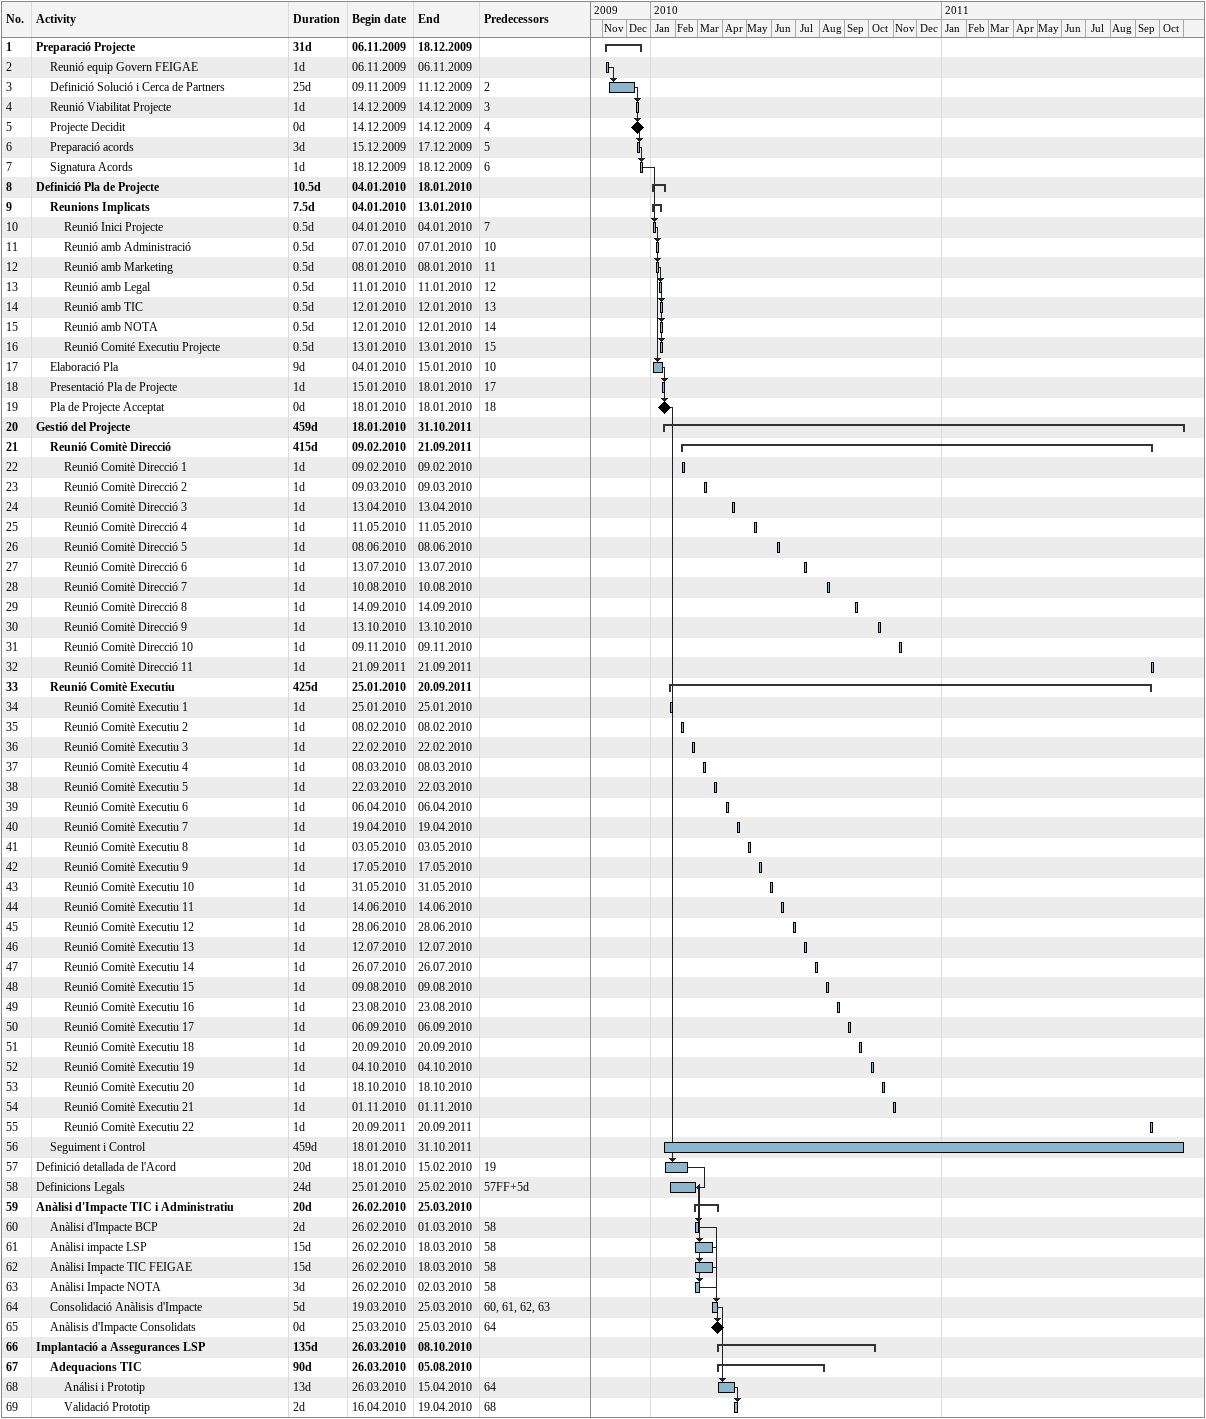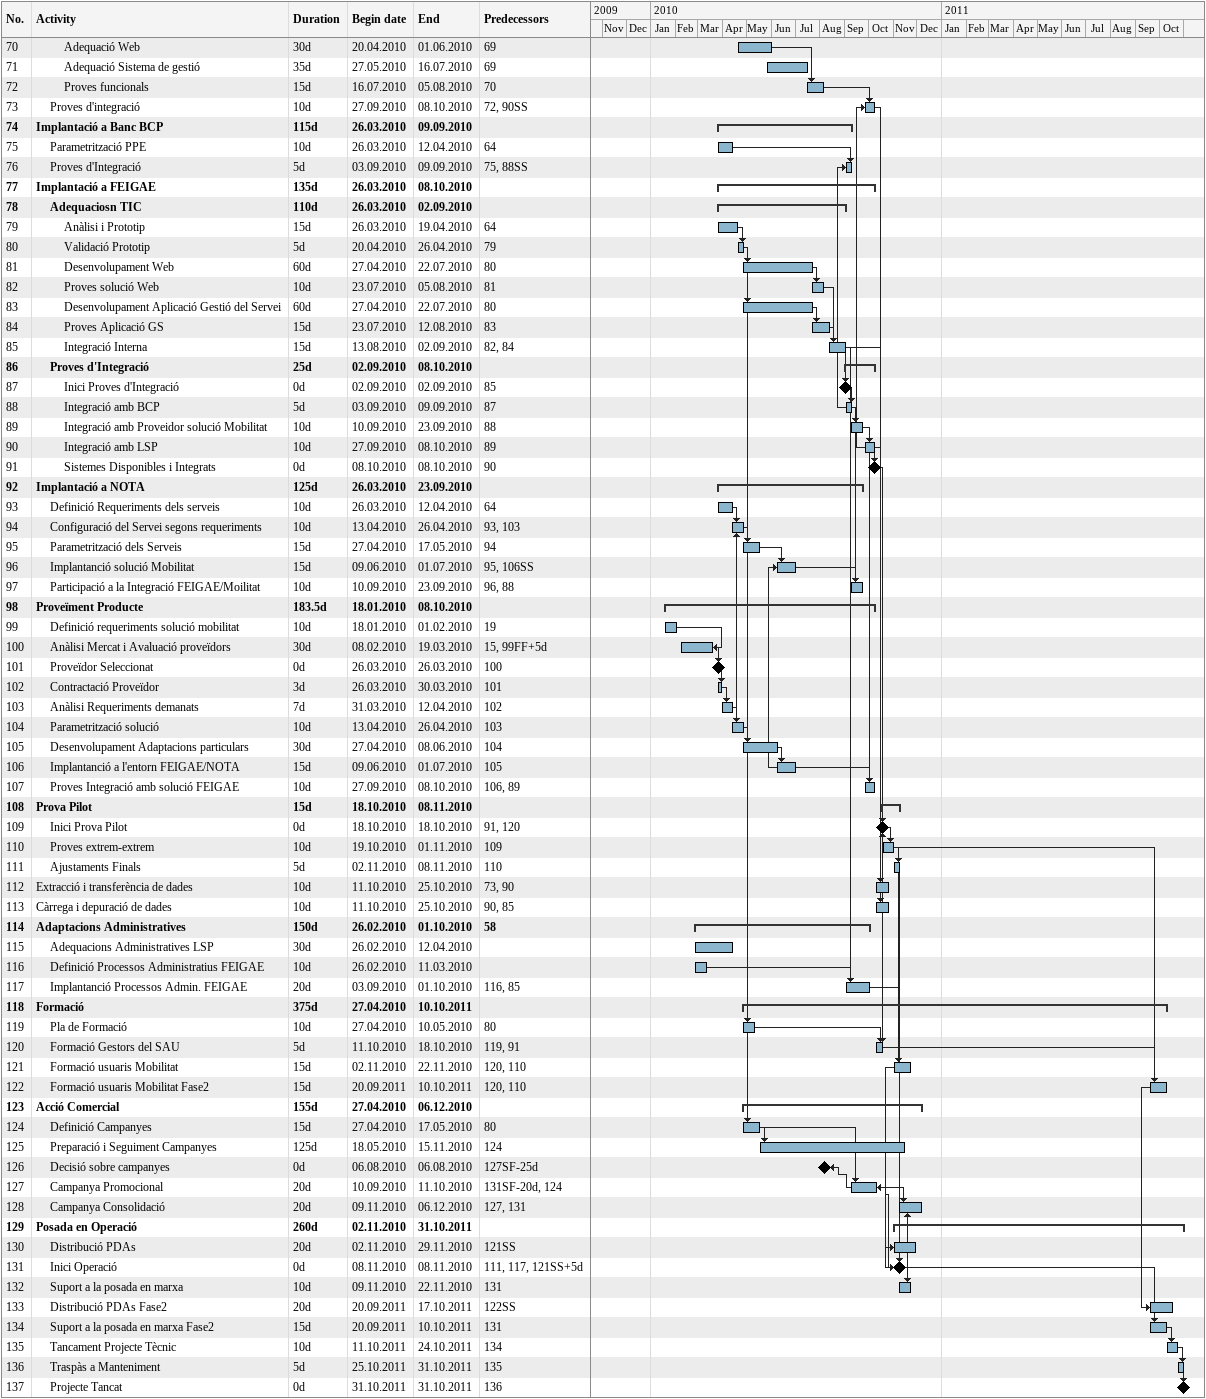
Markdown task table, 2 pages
| ID | Level | Task | Duration | Start | Finish | Predecessors |
|---|---|---|---|---|---|---|
| 1 | 1 | **Preparació Projecte** | 31d | 2009-11-06 | 2009-12-18 |  |
| 2 | 2 | Reunió equip Govern FEIGAE | 1d | 2009-11-06 | 2009-11-06 |  |
| 3 | 2 | Definició Solució i Cerca de Partners | 25d | 2009-11-09 | 2009-12-11 | 2 |
| 4 | 2 | Reunió Viabilitat Projecte | 1d | 2009-12-14 | 2009-12-14 | 3 |
| 5 | 2 | Projecte Decidit | 0d | 2009-12-14 | 2009-12-14 | 4 |
| 6 | 2 | Preparació acords | 3d | 2009-12-15 | 2009-12-17 | 5 |
| 7 | 2 | Signatura Acords | 1d | 2009-12-18 | 2009-12-18 | 6 |
| 8 | 1 | **Definició Pla de Projecte** | 10.5d | 2010-01-04 | 2010-01-18 |  |
| 9 | 2 | **Reunions Implicats** | 7.5d | 2010-01-04 | 2010-01-13 |  |
| 10 | 3 | Reunió Inici Projecte | 0.5d | 2010-01-04 | 2010-01-04 | 7 |
| 11 | 3 | Reunió amb Administració | 0.5d | 2010-01-07 | 2010-01-07 | 10 |
| 12 | 3 | Reunió amb Marketing | 0.5d | 2010-01-08 | 2010-01-08 | 11 |
| 13 | 3 | Reunió amb Legal | 0.5d | 2010-01-11 | 2010-01-11 | 12 |
| 14 | 3 | Reunió amb TIC | 0.5d | 2010-01-12 | 2010-01-12 | 13 |
| 15 | 3 | Reunió amb NOTA | 0.5d | 2010-01-12 | 2010-01-12 | 14 |
| 16 | 3 | Reunió Comité Executiu Projecte | 0.5d | 2010-01-13 | 2010-01-13 | 15 |
| 17 | 2 | Elaboració Pla | 9d | 2010-01-04 | 2010-01-15 | 10 |
| 18 | 2 | Presentació Pla de Projecte | 1d | 2010-01-15 | 2010-01-18 | 17 |
| 19 | 2 | Pla de Projecte Acceptat | 0d | 2010-01-18 | 2010-01-18 | 18 |
| 20 | 1 | **Gestió del Projecte** | 459d | 2010-01-18 | 2011-10-31 |  |
| 21 | 2 | **Reunió Comitè Direcció** | 415d | 2010-02-09 | 2011-09-21 |  |
| 22 | 3 | Reunió Comitè Direcció 1 | 1d | 2010-02-09 | 2010-02-09 |  |
| 23 | 3 | Reunió Comitè Direcció 2 | 1d | 2010-03-09 | 2010-03-09 |  |
| 24 | 3 | Reunió Comitè Direcció 3 | 1d | 2010-04-13 | 2010-04-13 |  |
| 25 | 3 | Reunió Comitè Direcció 4 | 1d | 2010-05-11 | 2010-05-11 |  |
| 26 | 3 | Reunió Comitè Direcció 5 | 1d | 2010-06-08 | 2010-06-08 |  |
| 27 | 3 | Reunió Comitè Direcció 6 | 1d | 2010-07-13 | 2010-07-13 |  |
| 28 | 3 | Reunió Comitè Direcció 7 | 1d | 2010-08-10 | 2010-08-10 |  |
| 29 | 3 | Reunió Comitè Direcció 8 | 1d | 2010-09-14 | 2010-09-14 |  |
| 30 | 3 | Reunió Comitè Direcció 9 | 1d | 2010-10-13 | 2010-10-13 |  |
| 31 | 3 | Reunió Comitè Direcció 10 | 1d | 2010-11-09 | 2010-11-09 |  |
| 32 | 3 | Reunió Comitè Direcció 11 | 1d | 2011-09-21 | 2011-09-21 |  |
| 33 | 2 | **Reunió Comitè Executiu** | 425d | 2010-01-25 | 2011-09-20 |  |
| 34 | 3 | Reunió Comitè Executiu 1 | 1d | 2010-01-25 | 2010-01-25 |  |
| 35 | 3 | Reunió Comitè Executiu 2 | 1d | 2010-02-08 | 2010-02-08 |  |
| 36 | 3 | Reunió Comitè Executiu 3 | 1d | 2010-02-22 | 2010-02-22 |  |
| 37 | 3 | Reunió Comitè Executiu 4 | 1d | 2010-03-08 | 2010-03-08 |  |
| 38 | 3 | Reunió Comitè Executiu 5 | 1d | 2010-03-22 | 2010-03-22 |  |
| 39 | 3 | Reunió Comitè Executiu 6 | 1d | 2010-04-06 | 2010-04-06 |  |
| 40 | 3 | Reunió Comitè Executiu 7 | 1d | 2010-04-19 | 2010-04-19 |  |
| 41 | 3 | Reunió Comitè Executiu 8 | 1d | 2010-05-03 | 2010-05-03 |  |
| 42 | 3 | Reunió Comitè Executiu 9 | 1d | 2010-05-17 | 2010-05-17 |  |
| 43 | 3 | Reunió Comitè Executiu 10 | 1d | 2010-05-31 | 2010-05-31 |  |
| 44 | 3 | Reunió Comitè Executiu 11 | 1d | 2010-06-14 | 2010-06-14 |  |
| 45 | 3 | Reunió Comitè Executiu 12 | 1d | 2010-06-28 | 2010-06-28 |  |
| 46 | 3 | Reunió Comitè Executiu 13 | 1d | 2010-07-12 | 2010-07-12 |  |
| 47 | 3 | Reunió Comitè Executiu 14 | 1d | 2010-07-26 | 2010-07-26 |  |
| 48 | 3 | Reunió Comitè Executiu 15 | 1d | 2010-08-09 | 2010-08-09 |  |
| 49 | 3 | Reunió Comitè Executiu 16 | 1d | 2010-08-23 | 2010-08-23 |  |
| 50 | 3 | Reunió Comitè Executiu 17 | 1d | 2010-09-06 | 2010-09-06 |  |
| 51 | 3 | Reunió Comitè Executiu 18 | 1d | 2010-09-20 | 2010-09-20 |  |
| 52 | 3 | Reunió Comitè Executiu 19 | 1d | 2010-10-04 | 2010-10-04 |  |
| 53 | 3 | Reunió Comitè Executiu 20 | 1d | 2010-10-18 | 2010-10-18 |  |
| 54 | 3 | Reunió Comitè Executiu 21 | 1d | 2010-11-01 | 2010-11-01 |  |
| 55 | 3 | Reunió Comitè Executiu 22 | 1d | 2011-09-20 | 2011-09-20 |  |
| 56 | 2 | Seguiment i Control | 459d | 2010-01-18 | 2011-10-31 |  |
| 57 | 1 | Definició detallada de l'Acord | 20d | 2010-01-18 | 2010-02-15 | 19 |
| 58 | 1 | Definicions Legals | 24d | 2010-01-25 | 2010-02-25 | 57FF+5d |
| 59 | 1 | **Anàlisi d'Impacte TIC i Administratiu** | 20d | 2010-02-26 | 2010-03-25 |  |
| 60 | 2 | Anàlisi d'Impacte BCP | 2d | 2010-02-26 | 2010-03-01 | 58 |
| 61 | 2 | Anàlisi impacte LSP | 15d | 2010-02-26 | 2010-03-18 | 58 |
| 62 | 2 | Anàlisi Impacte TIC FEIGAE | 15d | 2010-02-26 | 2010-03-18 | 58 |
| 63 | 2 | Anàlisi Impacte NOTA | 3d | 2010-02-26 | 2010-03-02 | 58 |
| 64 | 2 | Consolidació Anàlisis d'Impacte | 5d | 2010-03-19 | 2010-03-25 | 60, 61, 62, 63 |
| 65 | 2 | Anàlisis d'Impacte Consolidats | 0d | 2010-03-25 | 2010-03-25 | 64 |
| 66 | 1 | **Implantació a Assegurances LSP** | 135d | 2010-03-26 | 2010-10-08 |  |
| 67 | 2 | **Adequacions TIC** | 90d | 2010-03-26 | 2010-08-05 |  |
| 68 | 3 | Análisi i Prototip | 13d | 2010-03-26 | 2010-04-15 | 64 |
| 69 | 3 | Validació Prototip | 2d | 2010-04-16 | 2010-04-19 | 68 |
| 70 | 3 | Adequació Web | 30d | 2010-04-20 | 2010-06-01 | 69 |
| 71 | 3 | Adequació Sistema de gestió | 35d | 2010-05-27 | 2010-07-16 | 69 |
| 72 | 3 | Proves funcionals | 15d | 2010-07-16 | 2010-08-05 | 70 |
| 73 | 2 | Proves d'integració | 10d | 2010-09-27 | 2010-10-08 | 72, 90SS |
| 74 | 1 | **Implantació a Banc BCP** | 115d | 2010-03-26 | 2010-09-09 |  |
| 75 | 2 | Parametrització PPE | 10d | 2010-03-26 | 2010-04-12 | 64 |
| 76 | 2 | Proves d'Integració | 5d | 2010-09-03 | 2010-09-09 | 75, 88SS |
| 77 | 1 | **Implantació a FEIGAE** | 135d | 2010-03-26 | 2010-10-08 |  |
| 78 | 2 | **Adequaciosn TIC** | 110d | 2010-03-26 | 2010-09-02 |  |
| 79 | 3 | Anàlisi i Prototip | 15d | 2010-03-26 | 2010-04-19 | 64 |
| 80 | 3 | Validació Prototip | 5d | 2010-04-20 | 2010-04-26 | 79 |
| 81 | 3 | Desenvolupament Web | 60d | 2010-04-27 | 2010-07-22 | 80 |
| 82 | 3 | Proves solució Web | 10d | 2010-07-23 | 2010-08-05 | 81 |
| 83 | 3 | Desenvolupament Aplicació Gestió del Servei | 60d | 2010-04-27 | 2010-07-22 | 80 |
| 84 | 3 | Proves Aplicació GS | 15d | 2010-07-23 | 2010-08-12 | 83 |
| 85 | 3 | Integració Interna | 15d | 2010-08-13 | 2010-09-02 | 82, 84 |
| 86 | 2 | **Proves d'Integració** | 25d | 2010-09-02 | 2010-10-08 |  |
| 87 | 3 | Inici Proves d'Integració | 0d | 2010-09-02 | 2010-09-02 | 85 |
| 88 | 3 | Integració amb BCP | 5d | 2010-09-03 | 2010-09-09 | 87 |
| 89 | 3 | Integració amb Proveidor solució Mobilitat | 10d | 2010-09-10 | 2010-09-23 | 88 |
| 90 | 3 | Integració amb LSP | 10d | 2010-09-27 | 2010-10-08 | 89 |
| 91 | 3 | Sistemes Disponibles i Integrats | 0d | 2010-10-08 | 2010-10-08 | 90 |
| 92 | 1 | **Implantació a NOTA** | 125d | 2010-03-26 | 2010-09-23 |  |
| 93 | 2 | Definició Requeriments dels serveis | 10d | 2010-03-26 | 2010-04-12 | 64 |
| 94 | 2 | Configuració del Servei segons requeriments | 10d | 2010-04-13 | 2010-04-26 | 93, 103 |
| 95 | 2 | Parametrització dels Serveis | 15d | 2010-04-27 | 2010-05-17 | 94 |
| 96 | 2 | Implantanció solució Mobilitat | 15d | 2010-06-09 | 2010-07-01 | 95, 106SS |
| 97 | 2 | Participació a la Integració FEIGAE/Moilitat | 10d | 2010-09-10 | 2010-09-23 | 96, 88 |
| 98 | 1 | **Proveïment Producte** | 183.5d | 2010-01-18 | 2010-10-08 |  |
| 99 | 2 | Definició requeriments solució mobilitat | 10d | 2010-01-18 | 2010-02-01 | 19 |
| 100 | 2 | Anàlisi Mercat i Avaluació proveïdors | 30d | 2010-02-08 | 2010-03-19 | 15, 99FF+5d |
| 101 | 2 | Proveïdor Seleccionat | 0d | 2010-03-26 | 2010-03-26 | 100 |
| 102 | 2 | Contractació Proveïdor | 3d | 2010-03-26 | 2010-03-30 | 101 |
| 103 | 2 | Anàlisi Requeriments demanats | 7d | 2010-03-31 | 2010-04-12 | 102 |
| 104 | 2 | Parametrització solució | 10d | 2010-04-13 | 2010-04-26 | 103 |
| 105 | 2 | Desenvolupament Adaptacions particulars | 30d | 2010-04-27 | 2010-06-08 | 104 |
| 106 | 2 | Implantanció a l'entorn FEIGAE/NOTA | 15d | 2010-06-09 | 2010-07-01 | 105 |
| 107 | 2 | Proves Integració amb solució FEIGAE | 10d | 2010-09-27 | 2010-10-08 | 106, 89 |
| 108 | 1 | **Prova Pilot** | 15d | 2010-10-18 | 2010-11-08 |  |
| 109 | 2 | Inici Prova Pilot | 0d | 2010-10-18 | 2010-10-18 | 91, 120 |
| 110 | 2 | Proves extrem-extrem | 10d | 2010-10-19 | 2010-11-01 | 109 |
| 111 | 2 | Ajustaments Finals | 5d | 2010-11-02 | 2010-11-08 | 110 |
| 112 | 1 | Extracció i transferència de dades | 10d | 2010-10-11 | 2010-10-25 | 73, 90 |
| 113 | 1 | Càrrega i depuració de dades | 10d | 2010-10-11 | 2010-10-25 | 90, 85 |
| 114 | 1 | **Adaptacions Administratives** | 150d | 2010-02-26 | 2010-10-01 | 58 |
| 115 | 2 | Adequacions Administratives LSP | 30d | 2010-02-26 | 2010-04-12 |  |
| 116 | 2 | Definició Processos Administratius FEIGAE | 10d | 2010-02-26 | 2010-03-11 |  |
| 117 | 2 | Implantanció Processos Admin. FEIGAE | 20d | 2010-09-03 | 2010-10-01 | 116, 85 |
| 118 | 1 | **Formació** | 375d | 2010-04-27 | 2011-10-10 |  |
| 119 | 2 | Pla de Formació | 10d | 2010-04-27 | 2010-05-10 | 80 |
| 120 | 2 | Formació Gestors del SAU | 5d | 2010-10-11 | 2010-10-18 | 119, 91 |
| 121 | 2 | Formació usuaris Mobilitat | 15d | 2010-11-02 | 2010-11-22 | 120, 110 |
| 122 | 2 | Formació usuaris Mobilitat Fase2 | 15d | 2011-09-20 | 2011-10-10 | 120, 110 |
| 123 | 1 | **Acció Comercial** | 155d | 2010-04-27 | 2010-12-06 |  |
| 124 | 2 | Definició Campanyes | 15d | 2010-04-27 | 2010-05-17 | 80 |
| 125 | 2 | Preparació i Seguiment Campanyes | 125d | 2010-05-18 | 2010-11-15 | 124 |
| 126 | 2 | Decisió sobre campanyes | 0d | 2010-08-06 | 2010-08-06 | 127SF-25d |
| 127 | 2 | Campanya Promocional | 20d | 2010-09-10 | 2010-10-11 | 131SF-20d, 124 |
| 128 | 2 | Campanya Consolidació | 20d | 2010-11-09 | 2010-12-06 | 127, 131 |
| 129 | 1 | **Posada en Operació** | 260d | 2010-11-02 | 2011-10-31 |  |
| 130 | 2 | Distribució PDAs | 20d | 2010-11-02 | 2010-11-29 | 121SS |
| 131 | 2 | Inici Operació | 0d | 2010-11-08 | 2010-11-08 | 111, 117, 121SS+5d |
| 132 | 2 | Suport a la posada en marxa | 10d | 2010-11-09 | 2010-11-22 | 131 |
| 133 | 2 | Distribució PDAs Fase2 | 20d | 2011-09-20 | 2011-10-17 | 122SS |
| 134 | 2 | Suport a la posada en marxa Fase2 | 15d | 2011-09-20 | 2011-10-10 | 131 |
| 135 | 2 | Tancament Projecte Tècnic | 10d | 2011-10-11 | 2011-10-24 | 134 |
| 136 | 2 | Traspàs a Manteniment | 5d | 2011-10-25 | 2011-10-31 | 135 |
| 137 | 2 | Projecte Tancat | 0d | 2011-10-31 | 2011-10-31 | 136 |
